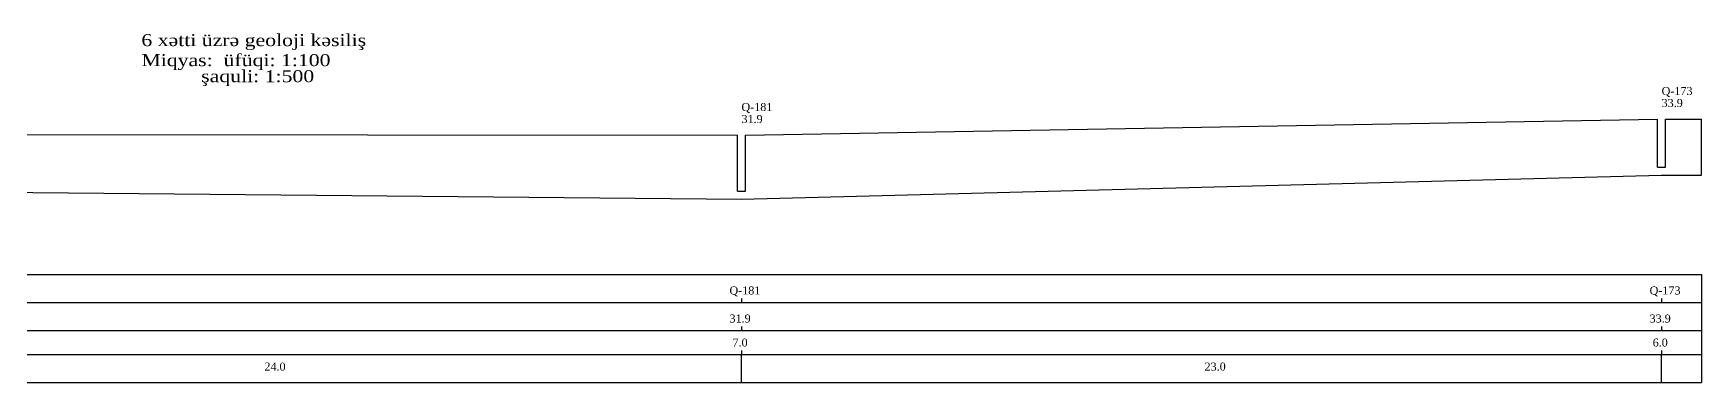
# Model space of a CAD drawing. Header units: metres. Extents: x -12 to 2972, y -44 to 382.
# Drawn here: x 2181 to 2598, y -44 to 43.2 of the extents above; entities that cross this region are included whole.
import ezdxf

# ---------------------------------------------------------------- set-up
doc = ezdxf.new("R2010")
doc.units = ezdxf.units.M
doc.styles.add('Times New Roman', font='Times New Roman')
doc.styles.add('Times New Roman_Bold', font='Times New Roman', dxfattribs={"width": 1.2})
doc.styles.add('TimesNewRoman_Bold', font='TimesNewRoman', dxfattribs={"width": 1.2})

msp = doc.modelspace()

# ---------------------------------------------------------------- linework, layer by layer
at = {"color": 7}
for p, q in [((2359, 17.8), (2587, 21.8)), ((2119, 18), (2357, 17.8)), ((2358, 1.8), (2588, 7.8)), ((2118, 4), (2358, 1.8))]:
    msp.add_line(p, q, dxfattribs=at)
at = {"color": 1}
for p, q in [((2587, 9.8), (2587, 21.8)), ((2589, 9.8), (2589, 21.8)), ((2357, 3.8), (2357, 17.8)), ((2359, 3.8), (2359, 17.8)), ((2587, 9.8), (2589, 9.8)), ((2357, 3.8), (2359, 3.8))]:
    msp.add_line(p, q, dxfattribs=at)
at = {"layer": 'line_layer', "color": 7}
for p, q in [((2589, 21.8), (2598, 21.8)), ((2598, 7.8), (2598, 21.8)), ((2588, 7.8), (2598, 7.8)), ((1888, -17), (2598, -17)), ((2598, -17), (2598, -44)), ((1888, -24), (2598, -24)), ((2358, -23), (2358, -24)), ((2588, -23), (2588, -24)), ((1888, -31), (2598, -31)), ((2358, -30), (2358, -31)), ((2588, -30), (2588, -31)), ((1888, -37), (2598, -37)), ((2358, -36), (2358, -37)), ((2358, -44), (2358, -37)), ((2588, -36), (2588, -37)), ((2588, -44), (2588, -37)), ((1888, -44), (2598, -44))]:
    msp.add_line(p, q, dxfattribs=at)

# ---------------------------------------------------------------- texts
at = {"attachment_point": 1}
for s, insert, char_height, style in [('6 xətti üzrə geoloji kəsiliş', (2208, 43), 3, 'Times New Roman_Bold'), ('Miqyas:  üfüqi: 1:100', (2208, 38), 3, 'Times New Roman_Bold'), ('           şaquli: 1:500', (2208, 34), 3, 'TimesNewRoman_Bold'), ('Q-173', (2588, 29.8), 2, 'Times New Roman'), ('Q-181', (2358, 25.8), 2, 'Times New Roman'), ('33.9', (2588, 26.8), 2, 'Times New Roman'), ('31.9', (2358, 22.8), 2, 'Times New Roman'), ('Q-181', (2355, -20), 2, 'Times New Roman'), ('Q-173', (2585, -20), 2, 'Times New Roman'), ('31.9', (2355, -27), 2, 'Times New Roman'), ('33.9', (2585, -27), 2, 'Times New Roman'), (' 7.0', (2355, -33), 2, 'Times New Roman'), (' 6.0', (2585, -33), 2, 'Times New Roman'), (' 24.0', (2238, -39), 2, 'Times New Roman'), (' 23.0', (2473, -39), 2, 'Times New Roman')]:
    msp.add_mtext(s, dxfattribs=dict(at, insert=insert, char_height=char_height, style=style))

doc.saveas('drawing.dxf')
